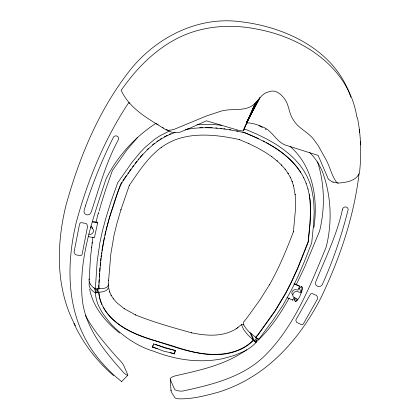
<?xml version="1.0" encoding="UTF-8"?>
<svg xmlns="http://www.w3.org/2000/svg" width="420" height="420" viewBox="0 0 420 420"><rect width="100%" height="100%" fill="white"/><g stroke="black" fill="none" stroke-linecap="round" stroke-linejoin="round"><path stroke-width="0.63" d="M89.108 279.967L90.568 256.515L92.92 237.332M98.747 284.75L98.873 289.012L95.33 289.07L97.162 261.571L99.934 242.414L102.49 230.732L106.129 217.192L111.085 201.427L117.726 182.69L132.332 161.926L140.301 152.276L144.664 147.74L154.382 139.472L159.831 135.844L169.223 131.124M108.607 284.141L108.612 280.024L108.607 280.413L110.806 254.163L113.983 235.463L116.891 223.545L120.997 209.517L120.892 209.848L129.37 185.231L129.218 185.488C138.653 171.827 147.798 157.374 161.348 147.368L161.264 147.43C167.291 143.078 174.085 139.855 181.23 137.834L187.325 136.442C204.719 133.455 222.495 135.859 239.568 139.624L239.264 139.555L248.887 143.635L248.577 143.483L257.486 147.856L265.235 152.292L271.897 156.76L271.577 156.539L277.221 161.018L276.938 160.76L281.652 165.233L281.4 164.955L285.285 169.412L285.075 169.134L288.23 173.591L287.926 173.087L290.582 177.807L290.225 177.077L292.331 181.918L292.031 181.157L293.533 185.808L293.454 185.498L295.176 194.891L295.139 194.518L295.507 199.647L295.407 210.047L293.407 232.003L293.564 231.294C286.666 249.622 279.127 267.787 269.446 284.844L269.588 284.597L259.675 300.284L246.23 318.906L243.38 322.313L243.395 323.873A45.644 7.192 38.7 0 0 243.574 324.377A59.11 9.313 38.7 0 0 243.784 324.865A45.644 7.192 38.7 0 0 244.178 325.663L246.167 328.655L249.459 332.272L258.536 339.607L272.947 320.287L283.253 304.721L291.769 289.349L297.917 276.581L304.5 261.319L311.729 242.76L313.582 224.222L314.181 212.132L313.667 200.072L311.472 188.118L309.566 182.212L307.025 176.379L303.796 170.641L299.817 165.013L295.024 159.516L289.375 154.156L282.807 148.942L275.263 143.882L266.684 138.978L257.014 134.227L246.099 129.607L244.046 129.103M97.409 288.645L97.319 292.283L96.054 292.409L96.148 288.666M98.873 289.012C99.587 262.406 103.257 235.772 111.814 210.472C115.878 199.957 117.632 188.171 124.425 178.978C129.055 172.195 133.754 165.443 138.947 159.075C148.481 147.357 160.608 137.267 175.098 132.452M99.356 277.169L99.614 273.373M99.745 271.451L100.007 267.829M99.167 279.683L98.91 282.849M100.18 265.566L100.448 262.631M313.924 227.378C318.145 198.697 312.989 166.21 290.005 146.365M100.616 260.841L100.884 258.379M101.015 257.15L101.273 255.197M101.441 253.901L101.609 252.599M357.357 117.343C360.875 134.699 361.483 152.56 359.772 170.168A151.93 44.326 3.9 0 1 359.294 173.266L359.042 173.885C353.923 216.941 339.691 258.599 321.053 297.581C303.476 331.984 277.841 363.62 243.206 381.869A139.162 131.581 -23.7 0 1 218.857 392.044C205.742 395.635 192.087 399.294 178.39 398.806A9.161 1.79 -4.6 0 1 175.103 397.887L172.016 393.215L171.113 391.162A11.692 3.602 -3.9 0 1 171.15 390.138M91.423 247.91L91.549 246.944M92.027 243.243L92.159 242.288M101.887 250.787L104.291 237.668M88.226 236.607L94.395 237.746L97.65 222.931L97.346 222.306L92.211 221.361M166.168 129.496L170.73 131.822A13.865 11.167 -67.1 0 0 173.618 132.431L179.183 132.484L189.121 128.525L206.419 120.823L239.458 130.599L242.876 130.946L243.642 130.525L244.419 127.916M294.935 297.764L294.599 300.101L295.139 301.334L295.748 301.219L297.308 299.702L296.804 298.552M96.017 222.117L98.117 213.738M104.832 235.258L105.798 231.079M98.374 213.859L98.831 212.079M106.103 229.908L109.237 218.264M99.162 210.908L100.637 205.643M100.8 205.054L105.756 189.294L112.403 170.552L127.008 149.793L137.592 137.419M109.4 217.681L114.319 202.046M297.308 299.702L296.672 299.119A8.584 6.804 4.7 0 0 294.541 297.801C290.488 296.111 294.116 289.937 297.707 291.648A8.584 8.195 78.9 0 0 300.179 292.304L301.108 292.315L301.949 289.165L301.906 287.044L301.513 286.661L300.904 286.781L299.344 288.293L298.888 288.236M114.518 201.464L120.566 184.396M152.576 346.253L152.975 345.182M157.343 348.71L152.57 347.235L153.767 344.027L153.568 343.581M174.321 353.971L174.122 353.524L175.319 350.312L175.513 350.758L174.321 353.971L170.158 352.685M243.642 130.525L255.087 103.362C259.329 99.115 262.453 92.998 268.905 91.796C275.719 88.987 281.516 94.526 285.122 99.645C289.202 105.735 288.944 113.647 293.228 119.658C298.226 128.788 309.151 132.163 314.785 140.915L318.418 145.971L324.707 157.358C329.674 165.144 331.139 174.883 336.525 182.296A13.865 6.578 -76.6 0 0 338.111 183.078C345.587 182.558 355.262 181.298 359.042 173.885M244.939 126.719L245.721 124.924M246.241 123.722L255.087 103.362C245.595 112.791 231.415 107.431 219.891 111.531L206.53 115.941L173.492 129.617L168.73 130.337A13.865 11.167 -67.1 0 1 165.837 129.733C149.184 119.27 129.696 109.142 121.175 90.347C135.812 69.279 154.229 50.232 177.24 38.388C202.088 25.683 231.189 23.646 258.237 29.374C303.996 38.115 349.361 68.187 356.864 117.206M243.899 129.113L256.426 102.029L249.685 116.036M246.671 122.519L257.659 100.627L247.06 121.642M296.32 284.513L304.49 267.388L319.589 231.126A141.125 133.439 -23.7 0 0 318.617 165.296L317.525 161.794M287.133 297.659L292.782 300.179L294.142 297.538M294.257 283.526L299.744 286.078L297.911 290.209L296.909 289.832A3.544 3.349 -23.7 0 0 292.388 294.877M247.102 121.706L258.752 99.215L247.196 121.27M247.086 121.58L259.985 97.624L246.624 122.451M289.181 298.043C280.245 314.081 269.861 329.653 256.147 342.022M120.782 183.808L121.837 182.264M122.887 180.726L124.294 178.673M124.645 178.164L126.404 175.607M127.806 173.56L128.52 172.552M129.234 171.544L131.014 169.019M132.463 167.029L133.56 165.548M135.02 163.569L136.915 161.17M138.054 159.731L138.815 158.771M255.633 337.297L258.269 334.152L274.874 310.989L285.584 293.149L291.459 281.62L297.754 267.787L308.117 241.82L309.918 223.802L310.511 211.942L310.012 200.256L309.194 194.502M255.764 337.596L258.4 334.451L275.011 311.288L285.716 293.454L291.59 281.92L297.885 268.091L308.254 242.12L310.049 224.107L310.643 212.242L310.144 200.56L309.325 194.801L307.907 188.811M257.591 338.662L255.171 341.686L254.252 340.877L256.604 337.943M140.007 157.39L142.79 154.161M250.005 332.598L253.428 340.399L250.871 342.788A43.092 40.745 -23.7 0 1 243.075 348.18C215.796 362.366 184.38 350.096 157.474 341.502C135.986 335.444 111.626 325.873 101.75 304.154A43.092 40.745 -23.7 0 1 99.787 298.442M256.132 340.289A70.88 9.35 43.6 0 1 255.995 342.641L253.166 345.293A46.657 44.116 -23.7 0 1 244.724 351.131L234.544 355.362A270.139 255.423 -23.7 0 1 222.023 358.822C198.975 363.269 175.618 359.851 153.862 351.304C137.66 346.521 123.275 336.509 111.489 324.592A270.139 255.423 -23.7 0 1 103.856 314.895L101.813 311.929L98.606 305.881A46.657 44.116 -23.7 0 1 95.802 296.562L95.324 292.887A70.88 21.829 -3.8 0 1 89.534 281.831M129.827 103.252L128.777 102.585C104.57 138.868 87.796 179.844 76.409 221.823C67.657 257.906 66.339 297.481 81.953 331.937A139.162 131.581 -23.7 0 0 94.484 353.53C102.244 364.004 111.363 373.58 121.664 381.575L127.775 375.254M241.626 324.445L236.135 328.839L238.082 327.49M147 149.777L148.349 148.543M152.455 144.905L154.376 143.383M246.708 349.639C225.939 364.765 200.235 370.183 175.649 375.753A11.692 3.602 -3.9 0 0 170.326 379.606L174.526 389.172A9.161 2.825 -3.9 0 0 182.396 391.12C211.691 384.804 242.75 377.354 264.857 355.682C294.31 326.377 309.808 286.676 325.39 248.981L326.335 246.498A141.125 133.439 -23.7 0 0 325.364 180.663L324.272 177.166A63.635 60.17 -23.7 0 0 309.351 152.208M156.823 141.519L158.897 140.138M159.936 139.451L161.49 138.416M236.197 328.792C222.805 337.16 206.619 335.927 191.468 332.803L191.741 332.866C172.746 327.521 153.568 322.303 135.287 314.816L135.602 314.963L124.11 308.611L124.42 308.826L116.713 302.605L113.264 298.641L113.479 298.925L111.011 295.045L111.242 295.481L109.594 291.669L109.757 292.136L108.764 288.288M164.293 136.883L167.097 135.356M246.524 123.281L248.698 122.871A21.646 5.198 20.4 0 1 256.211 124.436L256.384 124.488A21.646 5.198 20.4 0 1 264.673 127.817C273.509 132.379 277.368 143.493 287.606 145.756L318.176 155.431L328.372 179.177L331.244 181.241A13.865 6.578 -76.6 0 0 332.824 182.023L338.111 183.078M169.307 134.405L170.961 133.686M185.246 129.67C204.792 125.69 224.978 128.415 244.241 132.652L244.724 132.804C265.976 141.424 287.873 152.728 300.752 172.505M187.546 128.872L188.837 128.693M95.324 292.887L98.858 292.53L99.293 295.853A43.092 40.745 -23.7 0 0 101.882 304.458M197.053 124.656L203.259 124.309L212.62 124.483L221.434 125.244M199.815 127.596L202.403 127.454M98.737 288.708C102.065 288.65 108.722 288.755 108.565 283.978M205.648 127.465L212.147 127.586M174.122 353.524L163.695 351.167L152.376 346.789L152.57 347.235M215.838 127.906L217.072 128.011M220.763 128.331L221.991 128.436M332.824 182.023L333.254 182.07M223.871 128.714L225.12 128.898M229.504 129.549L230.753 129.733M92.495 221.981L97.65 222.931M174.867 350.28L164.887 347.959L155.159 344.29M236.455 130.793L237.731 131.05M242.834 132.09L244.109 132.352M153.767 344.027L175.513 350.758M244.587 132.5L258.605 138.663M293.916 283.868L299.817 286.503M259.082 125.722L262.432 127.454M263.072 140.852L264.747 141.677M265.109 128.987L266.18 129.602M266.422 142.632L272.564 146.15M243.773 324.986L242.025 324.245L241.521 324.818L243.595 329.543L247.553 334.582L253.297 340.095L250.735 342.489A43.092 40.745 -23.7 0 1 242.939 347.876C221.503 359.121 195.878 353.845 174.122 346.395C148.701 338.431 117.458 332.157 103.105 306.973M156.597 123.795L158.183 124.782M162.403 127.428L163.459 128.084M273.126 146.47C285.658 154.282 297.229 164.509 303.818 177.954M119.543 333.007C105.635 321.877 92.873 306.999 89.644 288.976M253.428 340.399L255.995 342.641M113.615 375.643C96.905 361.253 83.081 343.497 73.92 323.4M292.782 300.179L292.509 299.565M121.396 381.255L121.664 381.575M74.729 253.78L75.936 254.809L80.367 255.665L81.685 255.218L82.105 254.394L87.565 226.522L86.972 224.501A1.722 1.628 -23.7 0 0 85.764 223.472L81.47 222.647L80.64 222.705L79.595 223.886L74.135 251.759A1.722 1.628 -23.7 0 0 74.66 253.239M85.349 315.289C93.739 330.981 105.614 344.384 117.28 357.677A11.692 1.538 43.7 0 1 123.538 365.117L127.738 374.682A9.161 1.202 43.7 0 1 124.026 373.049C105.105 351.923 85.276 328.514 82.241 299.129C78.467 258.426 92.899 218.899 105.389 180.852L106.292 178.358A141.125 133.439 -23.7 0 1 150.974 126.662L154.177 124.493A63.635 60.17 -23.7 0 1 156.072 123.202M90.242 284.072L89.345 282.025M299.344 288.293L301.108 292.315M250.84 333.107L254.252 340.877M108.098 285.112C110.45 290.451 102.533 292.31 98.726 292.231L99.162 295.549A43.092 40.745 -23.7 0 0 99.645 297.869M97.209 288.771L98.858 292.53M93.954 287.627L96.054 292.409M303.686 177.655L306.227 183.493M350.821 97.298C335.785 50.684 286.094 26.912 240.46 21.719C196.066 15.771 152.712 39.254 126.751 74.445C97.461 113.242 78.739 159.159 65.872 205.748C56.926 242.597 55.687 283.001 71.631 318.181A143.078 135.282 -23.7 0 0 75.374 325.762M317.641 297.139L317.683 298.662L303.34 323.957L302.117 324.728L301.193 324.56L296.615 322.324L295.843 320.371L296.042 319.594L310.301 294.446A1.722 1.628 -23.7 0 1 312.532 293.69L316.491 295.428L317.347 296.667M306.096 183.194L308.044 189.116M359.399 129.281L359.683 132.631M360.381 141.582L360.654 144.842M170.231 379.27L171.019 390.826M301.214 286.918A8.001 1.916 -68 0 1 301.949 290.923L299.733 296.546A8.006 1.979 -65.9 0 1 295.108 301.119M90.295 227.467A8.584 8.369 68 0 0 90.804 227.577C95.34 228.37 93.671 235.515 89.208 234.218A8.584 6.631 -3.1 0 0 88.694 234.134M90.867 226.039A3.544 3.349 -23.7 0 1 92.72 228.832M95.456 289.055A70.88 21.089 1.5 0 1 90.3 284.072M258.778 338.42A70.88 11.099 39 0 1 258.515 339.591M294.956 300.263A8.006 1.979 -65.9 0 1 295.06 298.993M89.261 282.025A70.88 21.095 1.1 0 1 89.302 278.954M342.494 209.265C337.071 234.549 325.49 258.011 315.761 281.831A3.659 3.46 -23.7 0 0 317.625 286.314A3.659 3.46 -23.7 0 0 322.387 284.403C333.27 260.253 341.791 235.022 348.222 209.333A2.919 2.761 -23.7 0 0 342.494 209.265M85.444 205.9L84.136 210.625A3.659 3.46 -23.7 0 0 86.646 214.788A3.659 3.46 -23.7 0 0 91.114 212.268C99.293 187.861 105.908 162.545 118.309 139.839A2.919 2.761 -23.7 0 0 113.72 136.715C102.417 158.949 93.145 182.185 85.444 205.9"/></g></svg>
